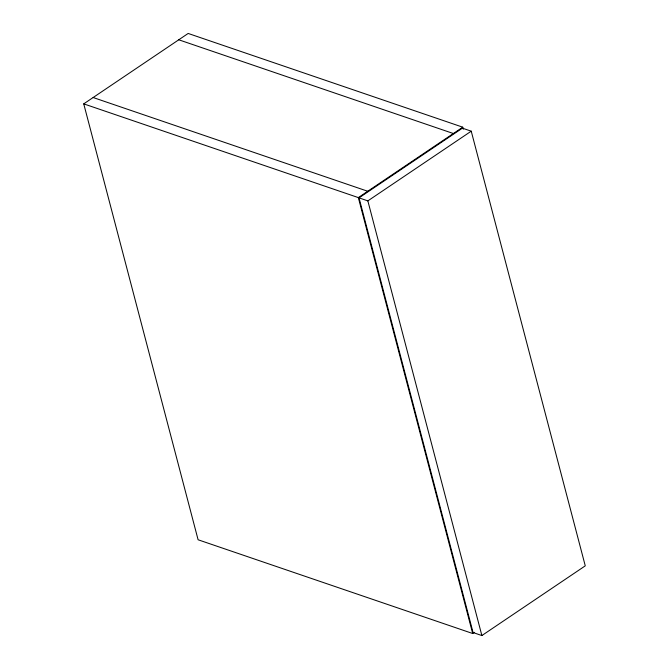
<?xml version="1.0" encoding="UTF-8"?>
<svg xmlns="http://www.w3.org/2000/svg" width="669" height="669" viewBox="0 0 669 669"><rect width="100%" height="100%" fill="white"/><g stroke="black" fill="none" stroke-linecap="round" stroke-linejoin="round"><path stroke-width="1" d="M474.405 632.356L472.699 633.51L198.099 539.774L83.734 103.862L188.165 33.45L462.764 127.185L463.291 129.201M83.734 103.862L358.341 197.598L462.764 127.185M359.027 197.865L462.404 128.164L471.235 131.174L585.266 565.84L481.881 635.55L473.058 632.539L359.027 197.865L367.85 200.884L471.235 131.174M178.765 39.789L453.365 133.524M93.133 97.523L367.733 191.259M367.85 200.884L481.881 635.55M358.341 197.598L472.699 633.51"/></g></svg>
